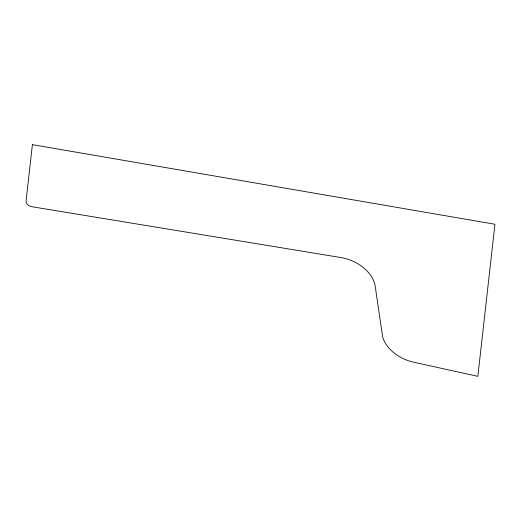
<?xml version="1.0" encoding="UTF-8"?>
<svg xmlns="http://www.w3.org/2000/svg" width="521" height="521" viewBox="0 0 521 521"><rect width="100%" height="100%" fill="white"/><g stroke="black" fill="none" stroke-linecap="round" stroke-linejoin="round"><path stroke-width="0.78" d="M32.4 144.649L26.063 201.028A6.018 4.292 18.8 0 0 31.853 206.713L340.591 257.498A36.112 25.757 18.8 0 1 375.25 286.557L382.688 337.243A36.112 25.757 18.8 0 0 413.954 362.271L477.842 376.351L494.95 224.258L32.4 144.649"/></g></svg>
